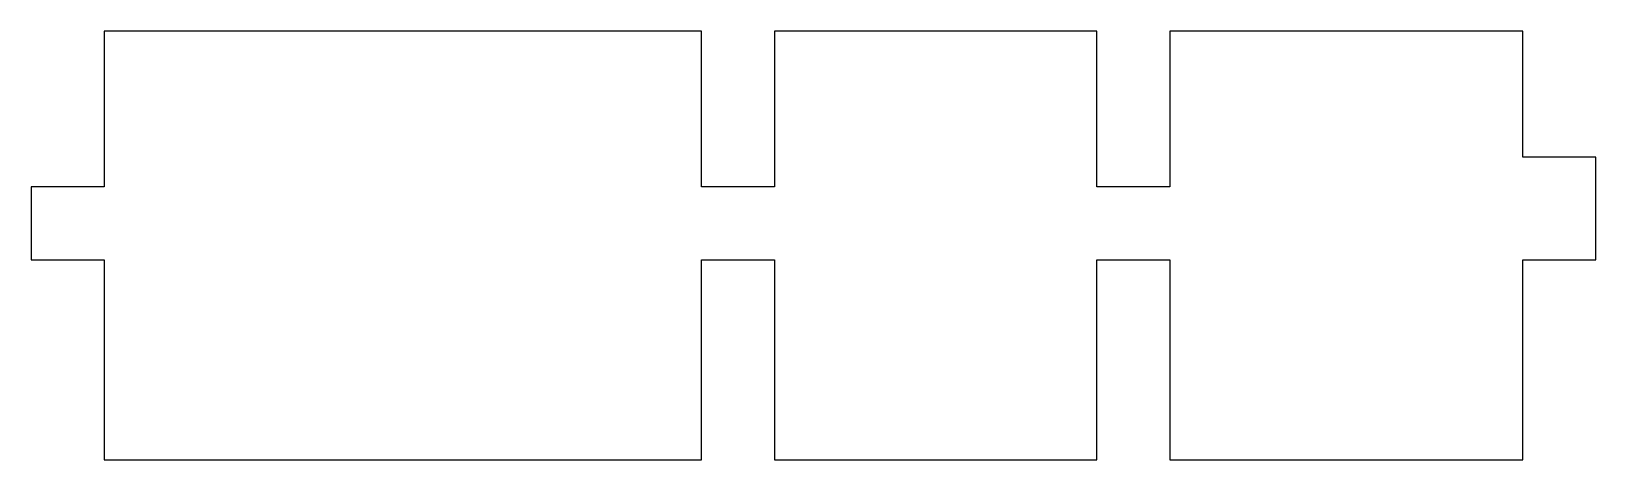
# Model space of a CAD drawing. Header units: millimetres. Extents: x 3859.2 to 3924.5, y 1399.2 to 1417.1.
import ezdxf

# ---------------------------------------------------------------- set-up
doc = ezdxf.new("R2010")
doc.units = ezdxf.units.MM

msp = doc.modelspace()

# ---------------------------------------------------------------- linework, layer by layer
at = {"color": 254, "true_color": 0xcad1ee, "extrusion": (2.90033e-07, -1.06697e-07, 1)}
for p, q in [((3887.174, 1417.098, -95.131), (3862.235, 1417.098, -95.131)), ((3862.235, 1417.098, -95.131), (3862.235, 1410.598, -95.131)), ((3887.174, 1410.598, -95.131), (3887.174, 1417.098, -95.131)), ((3903.688, 1417.098, -95.131), (3890.222, 1417.098, -95.131)), ((3890.222, 1417.098, -95.131), (3890.222, 1410.598, -95.131)), ((3903.688, 1410.598, -95.131), (3903.688, 1417.098, -95.131)), ((3921.468, 1417.098, -95.131), (3906.736, 1417.098, -95.131)), ((3906.736, 1417.098, -95.131), (3906.736, 1410.598, -95.131)), ((3921.468, 1411.847, -95.131), (3921.468, 1417.098, -95.131)), ((3924.516, 1411.847, -95.131), (3921.468, 1411.847, -95.131)), ((3924.516, 1407.55, -95.131), (3924.516, 1411.847, -95.131)), ((3862.235, 1410.598, -95.131), (3859.187, 1410.598, -95.131)), ((3859.187, 1410.598, -95.131), (3859.187, 1407.55, -95.131)), ((3890.222, 1410.598, -95.131), (3887.174, 1410.598, -95.131)), ((3906.736, 1410.598, -95.131), (3903.688, 1410.598, -95.131)), ((3859.187, 1407.55, -95.131), (3862.235, 1407.55, -95.131)), ((3862.235, 1407.55, -95.131), (3862.235, 1399.204, -95.131)), ((3887.174, 1399.204, -95.131), (3887.174, 1407.55, -95.131)), ((3887.174, 1407.55, -95.131), (3890.222, 1407.55, -95.131)), ((3890.222, 1407.55, -95.131), (3890.222, 1399.204, -95.131)), ((3903.688, 1399.204, -95.131), (3903.688, 1407.55, -95.131)), ((3903.688, 1407.55, -95.131), (3906.736, 1407.55, -95.131)), ((3906.736, 1407.55, -95.131), (3906.736, 1399.204, -95.131)), ((3921.468, 1399.204, -95.131), (3921.468, 1407.55, -95.131)), ((3921.468, 1407.55, -95.131), (3924.516, 1407.55, -95.131)), ((3862.235, 1399.204, -95.131), (3887.174, 1399.204, -95.131)), ((3890.222, 1399.204, -95.131), (3903.688, 1399.204, -95.131)), ((3906.736, 1399.204, -95.131), (3921.468, 1399.204, -95.131))]:
    msp.add_line(p, q, dxfattribs=at)

doc.saveas('drawing.dxf')
